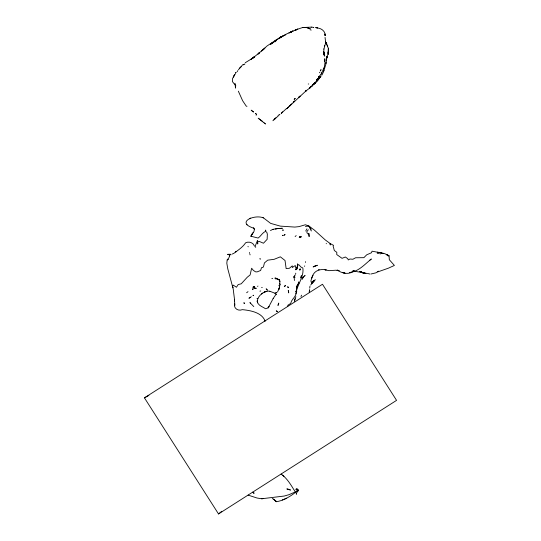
<?xml version="1.0" encoding="UTF-8"?>
<svg xmlns="http://www.w3.org/2000/svg" width="541" height="541" viewBox="0 0 541 541"><rect width="100%" height="100%" fill="white"/><g stroke="black" fill="none" stroke-linecap="round" stroke-linejoin="round"><path stroke-width="0.81" d="M321.929 75.118L323.572 71.71L325.81 64.487L327.041 56.568L326.933 57.069M254.73 288.055L254.73 288.542L255.129 288.265M325.046 37.403L325.702 42.638L323.876 49.143M324.093 52.443L324.302 55.669M294.074 276.431L294.061 276.843L294.365 275.971M294.453 280.515L294.101 277.019M300.458 237.519L300.505 236.37L300.079 237.12L299.802 236.417L299.214 237.513L301.006 236.944M323.951 52.504L324.106 54.769L323.937 53.403L324.045 54.364M296.353 493.852L296.718 492.655L298.531 490.511L289.009 494.67L284.329 496.023L261.695 498.761L257.022 498.018L248.13 495.123M309.249 291.362L309.716 289.766L309.459 290.855M296.285 291.64L296.968 286.243L296.928 286.635M326.007 63.534L326.101 62.54M309.743 288.143L309.946 286.196M327.055 56.771L326.805 57.603L327.007 56.48M287.717 306.436L287.853 305.252L290.686 303.42C291.41 299.193 296.062 297.07 296.245 292.553M310.933 280.603L312.887 275.247L311.609 278.02M230.743 254.338L227.693 254.365L230.743 254.338L229.222 254.825L229.783 255.65L228.877 257.82L227.193 259.944L226.807 263.21L227.781 268.796L233.198 288.989L234.544 299.673M265.32 230.608L265.523 230.114M296.678 291.565L296.752 291.024M328.062 54.377L328.191 53.559L328.022 54.262M323.775 53.261L323.843 52.849M300.431 277.952L301.1 276.363M296.069 489.875L296.164 489.335M323.917 48.9L323.849 50.739M279.873 285.553L278.669 289.705L279.426 287.988L277.628 291.721M294.635 300.248L294.913 298.754M328.056 54.303L328.353 48.291L325.581 42.09L326.96 44.416L326.189 42.976M254.365 287.521L254.094 286.446M298.111 490.64L298.301 489.754L296.475 488.78L295.913 489.233M299.477 270.101L300.424 268.938M298.747 281.827L298.639 283.572L296.833 286.473M297.712 268.464L295.785 269.837L295.995 267.646L295.258 265.55L292.268 267.552L292.309 265.847L289.367 268.282L286.142 268.606L285.033 260.498L280.353 256.826L274.131 259.315L267.667 260.174L264.421 262.933L263.629 266.206L262.946 267.45L261.519 267.633L260.627 270.48L257.049 271.913L255.501 271.812L253.35 270.372L251.639 268.241L250.125 274.923L247.271 277.222L241.225 283.815L238.175 284.573L236.464 287.237L233.185 285.1L232.569 286.236L232.921 287.717L232.691 286.784M299.944 268.924L299.498 269.425L300.37 269.932M301.628 295.176L301.222 295.67M320.61 70.506L320.786 69.958M312.042 282.463L311.724 283.572L314.307 280.563L310.662 285.06M297.354 285.175L297.104 286.013L296.319 286.257M295.873 296.603L294.514 301.411M326.805 57.603L326.94 57.157M251.633 234.706L250.896 236.282L254.027 231.359L254.365 229.31L253.857 228.261C235.558 222.351 254.108 214.337 262.946 217.712M301.202 277.066L301.479 276.235M297.543 263.751L297.165 267.538L296.076 269.601L295.602 269.303M324.756 58.475L324.972 62.607L324.431 66.773L321.259 73.975M323.741 68.842L324.018 68.105M295.312 274.7L293.905 277.269M233.455 77.133L234.632 74.624L232.461 78.749L232.38 81.576L235.849 85.87M309.148 292.16L309.29 291.822M269.831 291.227A9.359 6.749 32.7 0 0 267.869 291.105C262.967 291.802 257.502 296.137 257.327 301.384L257.178 300.945C257.489 305.597 262.919 306.747 265.563 308.783M295.968 293.837C296.813 284.83 304.211 277.33 302.852 268.005L301.006 267.058L298.794 264.684L298.118 264.65L297.165 267.538L295.995 267.646M320.881 70.066L321.104 69.593M319.109 76.639L319.305 76.234M312.509 276.059C314.49 270.257 320.772 268.715 326.169 269.912L324.999 269.749L328.969 270.669L335.833 270.223L339.187 270.608L337.936 270.29M318.094 78.431L317.675 79.202L318.521 77.769M300.985 237.093L301.378 236.376M237.12 71.743L237.851 70.573M321.597 73.373L321.875 72.873L321.009 74.279M305.739 231.021L306.95 228.863M273.158 298.504L275.856 294.547M318.392 77.857L319.42 76.065M320.272 70.999L320.718 70.229M302.088 279.433L303.521 276.951L302.507 277.858L305.11 275.545L304.617 275.89M319.427 72.751L319.859 72.251M318.588 79.189L317.513 80.271L318.676 78.797L314.706 83.3L318.588 79.189L316.363 81.88L309.459 88.264L310.101 87.858M254.946 246.757L257.36 240.792L257.759 243.991L257.34 240.698L258.557 241.901L259.349 241.442L263.46 243.234L267.146 239.311L267.342 234.185L266.848 232.393L265.617 231.311C262.311 232.745 260.89 236.14 258.118 238.06L250.923 236.221L251.633 235.484M238.432 69.762L241.955 65.576M296.197 235.612L295.115 236.545M253.303 232.36L251.95 234.3L252.437 233.543M295.548 291.694L295.974 291.038M253.364 493.034L253.553 492.729L252.532 492.188L254.162 493.236L253.553 492.729M282.652 230.419L282.99 229.682L283.227 230.507M324.559 56.19L324.803 55.831M318.128 78.377L317.472 79.236L318.433 78.202L316.722 79.568L318.324 78.573L319.941 75.855M273.246 298.375L268.525 307.241L269.107 306.605L267.89 307.477M319.021 78.601L318.48 79.338L321.185 75.97M275.957 501.054L276.39 501.71L273.55 499.187L276.39 501.71C284.16 500.526 291.119 495.928 297.151 491.059L296.752 489.159L297.875 489.517M233.327 76.639L233.793 76.004M317.195 80.636L316.843 81.028M308.336 229.729L306.754 231.825L307.437 233.84M320.218 77.16L320.556 76.714M234.733 74.78L235.207 74.171M317.533 80.278L318.115 79.541M256.103 115.247L256.515 114.76M320.827 74.53L320.13 75.273M286.372 108.64L281.185 113.441L282.7 111.825M319.291 76.606L319.542 76.335L318.581 77.356L319.63 76.295M305.455 91.388L306.192 90.705L287.826 107.727M312.962 84.815L314.395 83.307L312.962 84.815L313.144 84.518M313.138 282.125L315.369 279.717L311.285 282.253L310.947 281.246M291.491 104.19L290.95 104.758L291.721 103.946M319.034 78.661L318.554 79.175M327.224 55.655L327.63 55.175M290.159 105.549L290.618 105.062L289.935 105.779M304.346 266.328L304.739 265.922M263.095 49.704L264.657 48.352L261.601 50.982L267.098 45.938L277.472 39.101M297.394 284.397L298.754 283.45L298.402 283.356M254.27 56.643L253.188 57.745L259.119 52.95L258.361 53.586M257.55 286.439L257.942 286.04M294.061 277.283L294.649 276.701M314.909 83.226L314.165 83.95M277.993 115.754L279.014 114.76M264.968 48L264.508 48.447M272.894 120.738L274.936 118.749M287.379 108.193L288.63 106.99L287.947 107.612M273.915 119.818L275.565 118.364M252.552 288.975L253.337 288.576M289.733 105.948L290.355 105.367M275.328 118.594L275.991 117.992M227.193 259.944L228.485 259.308M239.264 68.362L241.13 66.793M306.192 90.705L305.733 91.077L309.608 88.169M277.026 117.086L278.067 116.173M286.642 108.815L287.616 107.97M299.389 96.683L298.788 97.204L300.099 96.082L299.545 96.555M258.923 53.113L263.169 49.644M275.085 118.777L275.667 118.276M248.968 298.348L249.847 297.895M235.808 72.758L235.308 73.177L236.214 72.467M218.517 513.95L396.56 400.36L322.483 284.255L144.44 397.845L218.517 513.95L221.749 511.306M279.298 114.942L279.92 114.435M261.546 294.02L262.696 293.094M246.622 292.735L248.008 291.66M369.645 260.316L371.356 258.99C364.668 264.326 358.527 271.704 349.466 272.502M252.721 58.043L254.006 57.089L250.672 59.564L252.478 58.259L251.545 58.935M250.287 297.564L250.72 297.232M276.62 39.764L274.294 41.481L279.704 37.572L283.254 35.848L282.875 36.071M252.559 58.178L252.005 58.597L254.737 56.893L245.235 62.742M264.143 292.167L266.896 291.214M270.486 230.527L271.92 229.817M250.909 296.955L251.315 296.664M281.699 36.788L282.443 36.274L278.412 38.857L285.587 34.428L296.015 29.748L295.21 30.026M252.64 289.658L253.208 289.083L252.884 288.995M316.722 79.568L317.952 78.837M378.517 271.156L376.002 272.806L371.072 273.989M284.289 35.544L284.911 35.158L284.593 35.293M281.334 37.004L280.718 37.363L282.869 36.166L280.177 37.315L281.956 36.727M291.166 31.926L290.598 32.25L292.891 30.918L290.909 32.068M243.504 64.69L243.89 64.467M242.726 65.13L243.119 64.913M144.44 397.845L148.903 395.43M255.379 247.223L255.778 247.014M285.222 34.962L285.844 34.644M249.124 297.935L249.834 297.577M292.498 31.635L292.911 31.425M295.859 29.802L302.581 27.537L311.346 27.131M264.725 291.903L265.246 291.66M242.747 64.771L243.896 64.365M244.262 64.23L244.978 63.926M249.895 218.415L250.625 218.104M297.05 29.37L297.753 29.086L296.908 29.424M282.26 499.992L286.73 498.187M352.157 271.257L354.227 270.432C349.371 275.308 342.467 273.354 337.28 270.257M254.98 288.481L255.737 288.191M259.91 291.159L260.769 290.97M296.38 494.041L296.137 493.622M266.145 308.607L267.078 308.235M377.699 271.934L388.377 268.187L394.389 265.442L389.331 259.727L389.053 255.744L384.475 253.553L372.059 251.186L371.478 252.748L366.737 254.797L363.863 257.672L355.606 257.759L352.881 259.254L349.932 259.004L348.255 259.95L347.789 258.713L345.361 257.002L342.04 258.327L336.725 254.54L336.827 252.329L334.324 250.524L333.141 246.081L333.54 245.357L330.084 243.47L330.247 245.005L330.294 243.619L325.249 239.913L314.314 230.033L308.864 226.07L305.428 224.752L298.957 226.625L294.804 227.078L280.285 226.111L270.622 223.372L263.67 218.043M232.217 254.047L233.712 253.445C238.026 250.199 242.571 247.365 245.641 242.787C248.61 241.245 253.208 242.483 254.344 245.864M267.646 308.086L268.336 307.917M271.832 278.527L272.718 278.358M296.752 489.159L297.381 489.044M379.2 252.451L377.314 252.187M275.362 229.1L277.033 228.836M308.728 83.977L308.255 84.017M261.695 498.761L262.94 498.633M305.395 226.388L308.864 226.07L310.683 227.775L311.278 230.987L308.864 226.07M273.699 229.364L272.326 229.485L276.897 228.552L282.361 228.268L278.696 228.579M265.489 230.351L265.915 230.324M377.205 253.289L378.7 253.519M246.994 106.239L246.317 106.252L242.618 100.7L238.338 91.172M318.338 269.783L319.197 269.776M253.452 287.271L252.83 287.278L254.148 286.838M253.601 227.687L254.513 229.587M256.968 298.463L257.814 298.483M311.251 27.124L313.002 27.26M381.574 253.222L383.495 253.35M367.001 273.435L354.659 271.244M381.73 252.897L379.809 252.748M364.654 273.022L362.504 272.894L365.831 273.32M294.405 277.168L295.115 277.208M231.048 254.831L229.398 254.358M228.735 254.351L230.094 254.588L229.222 254.825L229.479 255.839M309.986 29.714L311.203 30.073M315.288 27.503L318.669 28.193C322.084 28.801 325.466 31.77 325.1 35.463L325.019 33.955L325.134 35.314M326.169 243.633L326.548 243.707M269.831 291.254L275.078 293.276L277.012 292.519L274.929 293.242L276.627 294.676M367.589 273.496L370.024 274.05M261.621 287.406L262.257 287.589M255.69 288.089L256.508 288.36M299.498 269.425L300.025 269.628M337.253 270.196L338.375 270.649L337.158 270.135M379.66 253.655L380.431 253.979M253.229 286.926L253.979 287.251M259.795 258.787L260.383 259.105L260.153 258.855M274.808 500.141L272.245 498.444M387.302 254.852L389.026 255.913L387.796 255.217L388.107 255.981M246.635 224.556L247.088 224.853M281.117 474.085C287.224 478.366 290.99 485.054 294.845 491.248M259.085 118.831L262.723 121.556M274.956 278.169L276.045 279.17M265.029 123.632L265.482 123.977L265.029 123.578M253.107 111.71L251.193 110.168L253.452 112.034L253.147 111.757M263.21 122.178L258.199 118.202M264.123 122.902L264.576 123.267M250.72 303.264L249.895 302.608L253.797 306.598M282.571 475.154L283.917 476.296M263.643 122.367L264.109 122.773M254.743 287.514L253.918 286.73L254.608 287.596M325.581 42.09L326.602 43.645M386.801 254.879L387.052 255.257M278.784 279.176L279.927 281.34L279.21 279.853L279.94 283.011M279.23 279.974L279.947 281.367M327.697 46.093L327.352 45.336M248.008 246.358L248.163 246.831M280.055 284.654L279.629 283.247L280.055 284.816M257.178 300.945L257.672 302.737M235.22 84.288L235.43 88.19M234.97 83.267L235.092 83.774M323.741 52.964L324.106 54.769M265.029 320.847L265.097 321.205C262.094 312.455 250.402 310.439 242.382 309.655C238.236 311.373 233.59 308.526 234.469 303.832L234.841 305.293L234.578 301.073M301.019 296.258L301.107 296.684M249.462 252.485L249.624 253.31M249.915 254.101L250.05 254.885M301.269 275.315L301.344 275.748M324.14 54.769L323.951 53.004L324.093 54.999M324.357 59.483L324.397 61.518M324.079 54.073L324.039 53.458M323.951 53.004L324.012 54.059M325.107 34.651L325.127 35.233M295.704 273.185L295.731 273.908M235.382 85.965L235.423 87.121M296.563 287.717L296.576 289.117M305.564 261.641L305.564 262.446M274.936 118.743A62.682 55.446 3.9 0 1 276.465 117.248M296.407 493.892A19.976 0.527 -77.4 0 1 296.312 494.028M262.967 217.624A28.531 18.705 -83.3 0 1 263.697 217.942M234.476 299.552A13.085 2.495 82.5 0 1 234.51 300.924M326.825 57.089L326.811 57.671L326.886 56.67L326.825 57.089M328.373 51.902L328.319 52.538L328.428 51.415L328.373 51.902M328.225 51.747L328.164 52.457L328.225 51.747M328.441 50.543L328.401 50.901L328.286 49.691L328.441 50.543M328.448 52.01L328.171 53.275L328.448 52.01M326.69 58.638L326.176 60.328L326.69 58.638M323.809 70.384L323.518 71.628L323.809 70.384M326.243 59.889L326.365 59.537L326.243 59.889M278.737 303.19L278.02 305.307L278.737 303.19M324.512 45.403L324.343 45.877L324.512 45.403M320.123 77.072L319.163 78.296L320.123 77.072M319.109 76.93L318.777 77.593L319.109 76.93M317.939 78.783L316.85 80.237L317.939 78.783M310.832 86.858L309.905 87.737L311.183 86.29L310.832 86.858M318.656 78.242L318.324 78.851L318.656 78.242M317.838 79.588L317.621 79.946L318.108 79.209L317.838 79.588M284.891 234.693L284.532 235.065L284.891 234.693L284.302 234.679L284.891 234.693M326.23 56.338L326.23 56.338M317.439 80.203L316.35 81.448L317.439 80.203M312.712 85.147L311.785 86.323L312.712 85.147M318.676 78.864L318.034 79.554L318.676 78.864M313.428 84.538L315.396 82.611L313.428 84.538M310.757 86.945L309.33 88.224L310.757 86.945M236.052 251.572L235.714 251.964L236.113 251.531M314.524 83.077L314.078 83.591L314.788 82.793L314.524 83.077M271.514 43.51L270.601 44.423L271.514 43.51M285.114 285.824L284.282 286.669L285.594 285.344L285.114 285.824M275.917 40.839L274.828 41.867L275.917 40.839M272.799 42.698L271.967 43.361L273.496 42.212L272.799 42.698M258.97 53.228L258.091 53.999L258.97 53.228M272.116 42.976L271.656 43.354L273.009 42.299L272.116 42.976M294.683 101.066L293.208 102.31L294.683 101.066M279.17 285.54L278.899 285.763L279.711 285.736L279.17 285.54M276.681 39.642L277.127 39.297L276.681 39.642M295.183 98.543L294.203 99.233L295.183 98.543M289.496 32.643L288.982 32.913L290.01 32.474L289.496 32.643M315.004 266.03L313.138 266.936L317.411 265.259L315.004 266.03M290.517 32.338L291.153 32.061L290.517 32.338M296.137 29.802L295.237 30.113L296.793 29.633L296.137 29.802M253.546 295.298L253.066 295.4L253.546 295.298M303.555 27.435L302.73 27.55L304.468 27.395L303.555 27.435M283.18 235.369L282.388 235.362L283.18 235.369M254.351 288.035L254.351 288.035M304.887 27.435L304.022 27.449L305.787 27.544L304.887 27.435M317.161 27.767L316.343 27.679L317.574 27.895L317.161 27.767M307.254 27.747L306.903 27.699L308.255 27.997L307.254 27.747M344.901 273.185L342.345 272.448L344.901 273.185M361.118 271.805L359.609 271.575L361.801 271.913L361.118 271.805M310.162 28.754L309.012 28.436L310.162 28.754M308.282 28.118L308.654 28.254L308.282 28.118M288.59 489.307L286.852 488.929L290.544 490.058L288.59 489.307M276.836 278.439L275.078 278.027L278.277 279.569L276.836 278.439M313.726 27.55L313.32 27.429L313.726 27.55M277.215 311.366L276.248 310.852L277.614 311.596L277.215 311.366M287.988 287.048L287.596 286.838L288.61 287.69L287.988 287.048M244.214 303.122L243.781 302.838L244.654 303.42L244.214 303.122M256.292 114.137L255.399 113.414L256.292 114.137M267.308 290.044L266.219 288.928L267.308 290.044M325.865 42.671L325.587 42.245L326.02 43.037L325.865 42.671M298.754 283.45L298.537 282.76L298.754 283.45M323.89 51.787L323.728 51.348L323.89 51.787M288.583 291.714L288.265 290.503L288.698 292.891L288.583 291.714M309.114 236.458L308.816 233.421L309.114 236.458M328.428 49.015L328.353 48.291L328.428 49.015"/></g></svg>
